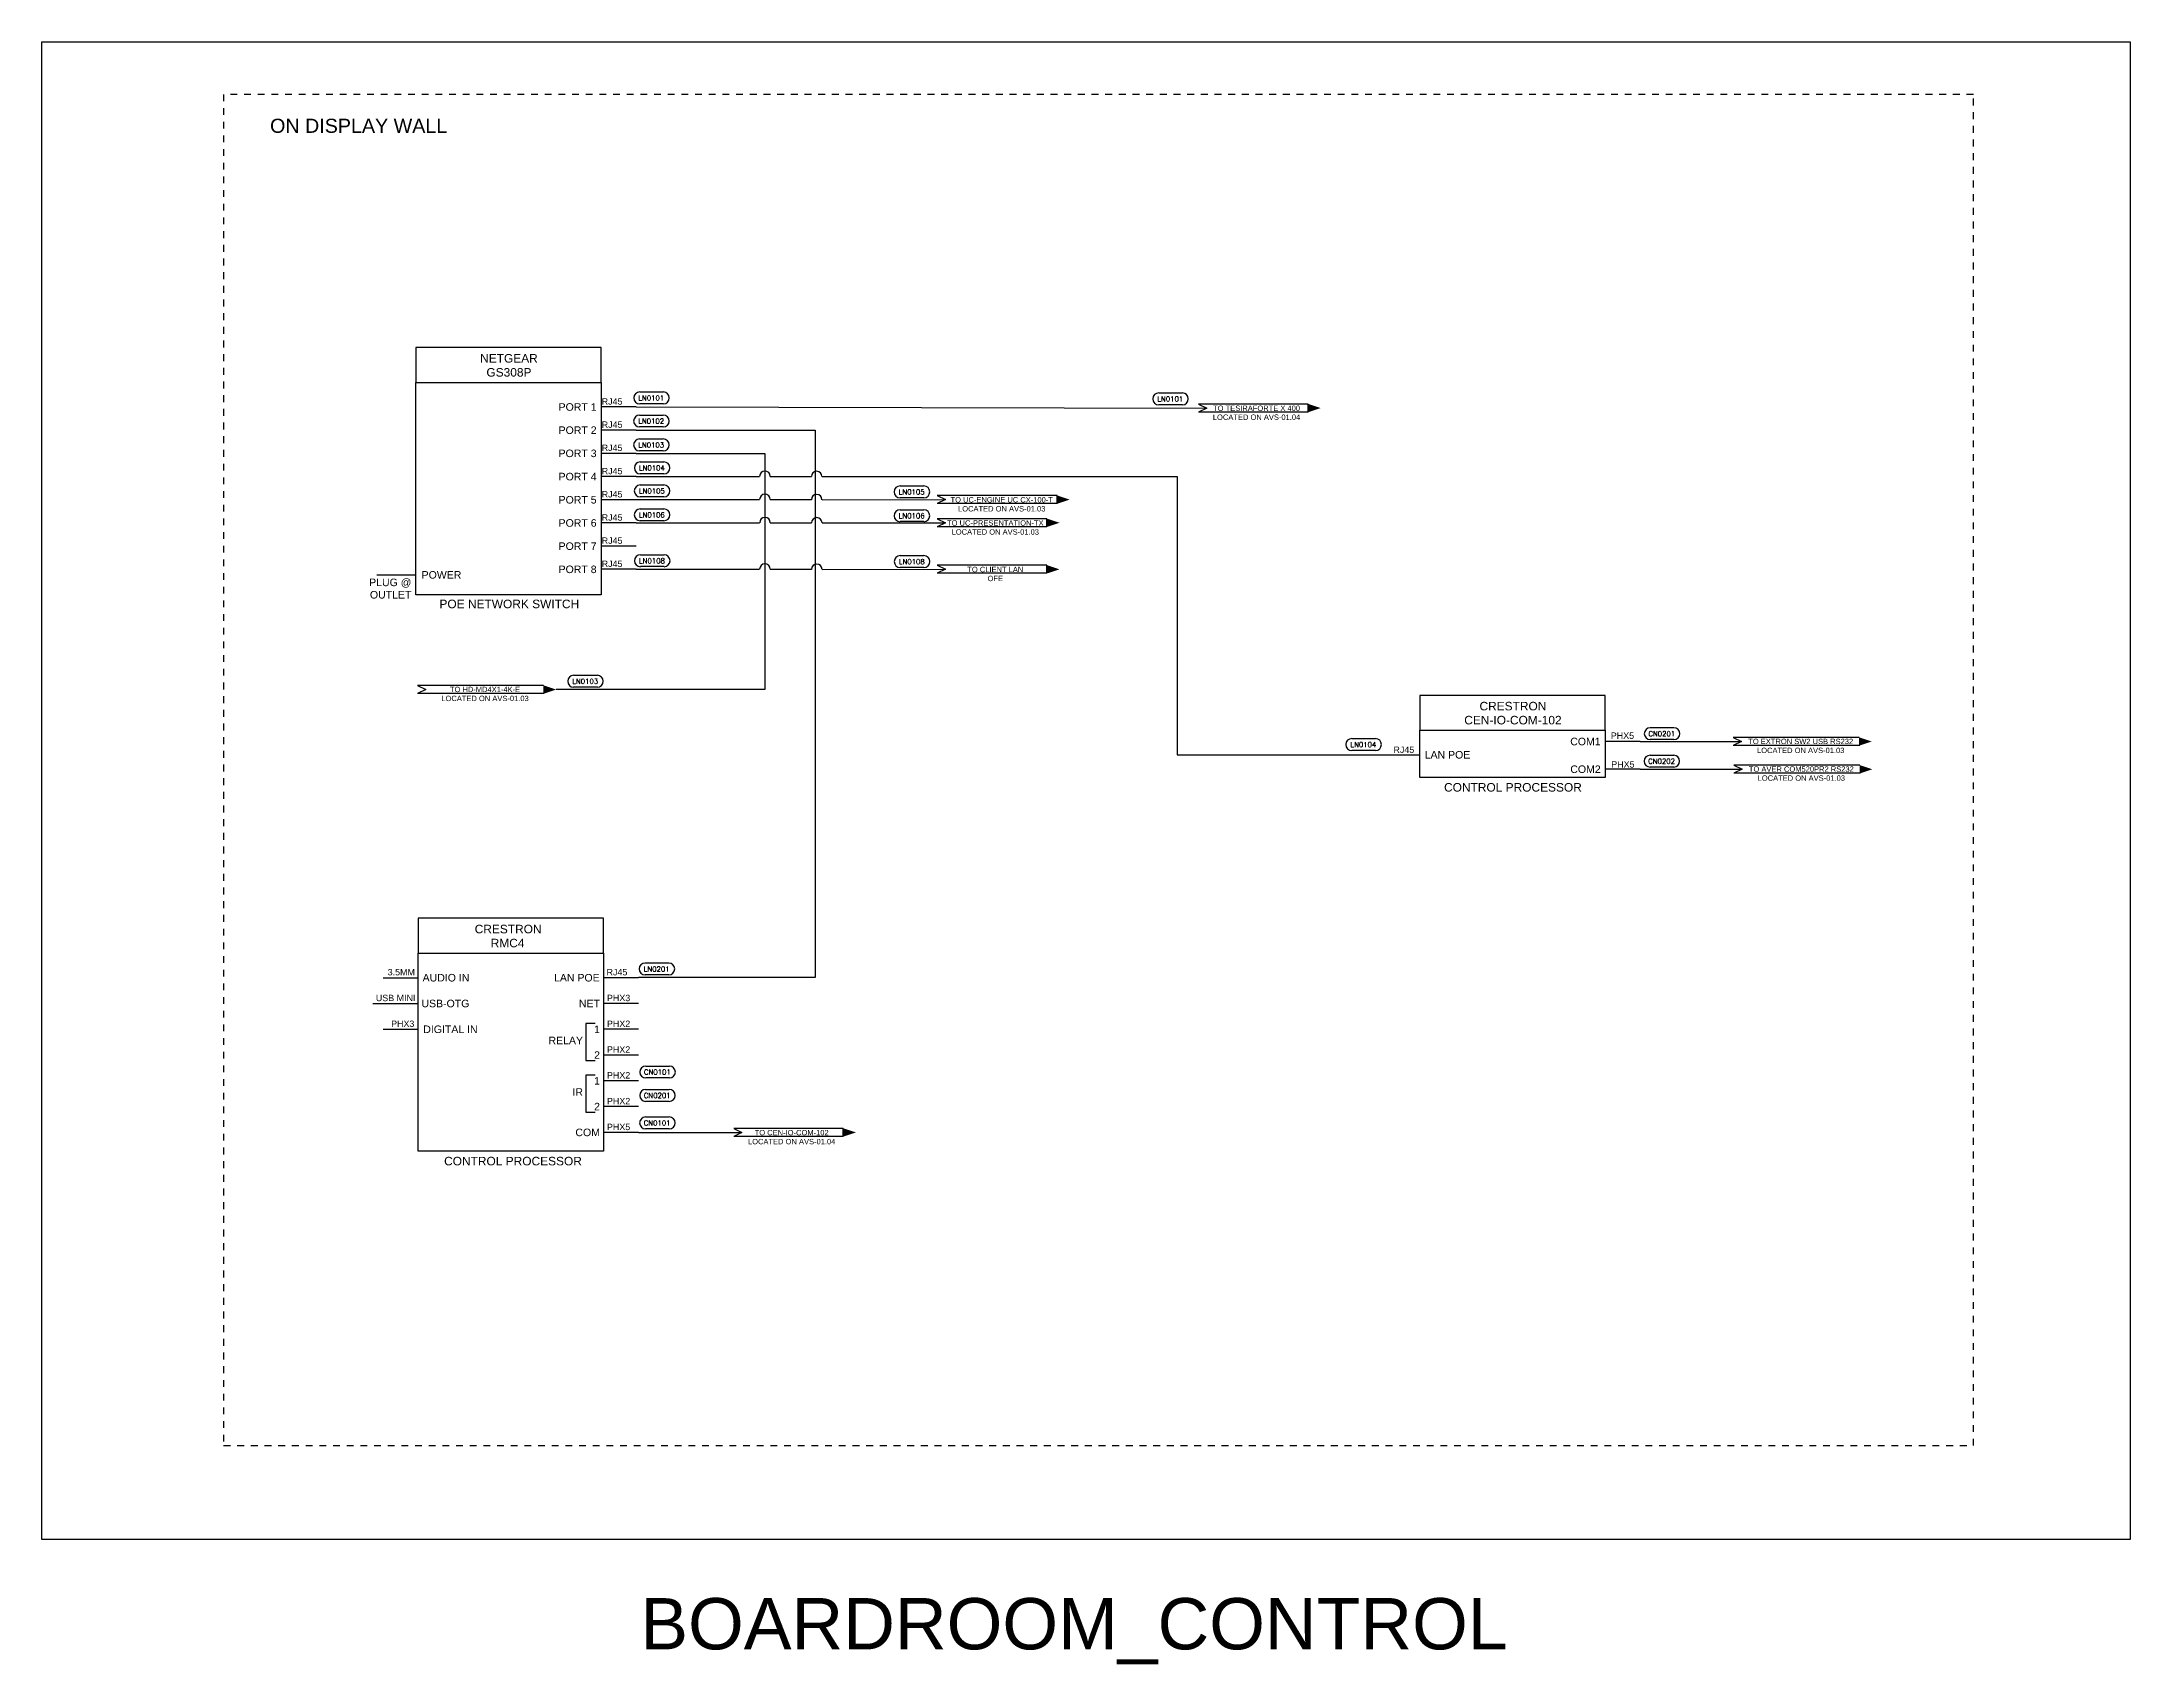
# Model space of a CAD drawing. Header units: inches. Extents: x 12 to 126, y -1 to 44.
# Drawn here: x 95.89 to 126.44, y -0.92 to 22.81 of the extents above; entities that cross this region are included whole.
import ezdxf
from ezdxf.enums import TextEntityAlignment as Align

# ---------------------------------------------------------------- set-up
doc = ezdxf.new("R2010")
doc.units = ezdxf.units.IN
doc.header["$MEASUREMENT"] = 0
doc.linetypes.add('16DASH', pattern=[0.125, 0.0625, -0.0625])
doc.linetypes.add('1DASH', pattern=[1, 0.5, -0.5])
for name, color, linetype in [('AV-1-DASH', 3, '1DASH'), ('AV-CABLE-AUDIO', 4, 'Continuous'), ('AV-CABLE-CNTRL', 2, 'Continuous'), ('AV-DEVICE', 4, 'Continuous'), ('AV-TEXT', 2, 'Continuous')]:
    doc.layers.add(name, color=color, linetype=linetype)
doc.layers.add('AV-VPRT', color=9, linetype='Continuous', plot=False)
doc.styles.add('PDF Arial', font='arial.ttf')
doc.styles.get("Standard").update_dxf_attribs({"font": 'simplex.shx'})
doc.styles.add('WL-BASE', font='arial.ttf')

# ---------------------------------------------------------------- blocks, each defined once
blk = doc.blocks.new('WIRE_LABEL')
at = {"layer": 'AV-TEXT'}
for p, q in [((-0.137, 0.141), (0.143, 0.141)), ((0.143, 0), (-0.137, 0))]:
    blk.add_line(p, q, dxfattribs=at)
for centre, start, end in [((-0.137, 0.07), 90, 270), ((0.143, 0.07), 270, 90)]:
    blk.add_arc(centre, 0.0703, start, end, dxfattribs=at)
blk.add_attdef('NUMBER', text='', height=0.06, dxfattribs=at).set_placement((0, 0.039), align=Align.CENTER)

msp = doc.modelspace()

# ---------------------------------------------------------------- linework, layer by layer
for p, q in [((103.986, 8.451), (103.847, 8.451)), ((103.847, 8.451), (103.847, 7.91)), ((103.847, 7.91), (103.986, 7.91)), ((103.986, 7.697), (103.847, 7.697)), ((103.847, 7.697), (103.847, 7.156)), ((103.847, 7.156), (103.986, 7.156))]:
    msp.add_line(p, q)
for points in [[(101.361, 17.827), (104.075, 17.827), (104.075, 18.336), (101.361, 18.336)], [(101.361, 17.827), (104.075, 17.827), (104.075, 14.719), (101.361, 14.719)], [(116.049, 12.741), (118.763, 12.741), (118.763, 13.25), (116.049, 13.25)], [(116.049, 12.741), (118.763, 12.741), (118.763, 12.05), (116.049, 12.05)], [(101.394, 9.481), (104.108, 9.481), (104.108, 9.99), (101.394, 9.99)], [(101.394, 9.481), (104.108, 9.481), (104.108, 6.585), (101.394, 6.585)]]:
    msp.add_lwpolyline(points, close=True)
at = {"layer": 'AV-1-DASH', "linetype": '16DASH'}
msp.add_lwpolyline([(98.55, 22.038), (98.55, 2.278), (124.148, 2.278), (124.148, 22.038), (98.55, 22.038)], dxfattribs=at)
at = {"layer": 'AV-CABLE-AUDIO', "color": 1}
msp.add_line((100.793, 15.012), (101.361, 15.012), dxfattribs=at)
at = {"layer": 'AV-CABLE-AUDIO'}
msp.add_line((100.885, 9.121), (101.394, 9.121), dxfattribs=at)
at = {"layer": 'AV-CABLE-CNTRL'}
for p, q in [((104.584, 17.467), (104.075, 17.467)), ((114.415, 17.51), (112.813, 17.51)), ((112.813, 17.51), (112.933, 17.452)), ((112.933, 17.452), (112.813, 17.393)), ((114.415, 17.393), (114.415, 17.51)), ((104.584, 17.128), (104.075, 17.128)), ((114.415, 17.393), (112.813, 17.393)), ((104.584, 16.789), (104.075, 16.789)), ((104.584, 16.449), (104.075, 16.449)), ((104.584, 16.11), (104.075, 16.11)), ((110.743, 16.174), (108.991, 16.171)), ((108.991, 16.171), (109.111, 16.113)), ((109.111, 16.113), (108.991, 16.054)), ((110.743, 16.054), (108.991, 16.054)), ((110.743, 16.054), (110.743, 16.171)), ((104.584, 15.771), (104.075, 15.771)), ((110.593, 15.832), (108.991, 15.832)), ((108.991, 15.832), (109.111, 15.774)), ((109.111, 15.774), (108.991, 15.715)), ((110.593, 15.715), (108.991, 15.715)), ((110.593, 15.715), (110.593, 15.832)), ((104.584, 15.432), (104.075, 15.432)), ((104.584, 15.093), (104.075, 15.093)), ((110.593, 15.152), (108.991, 15.152)), ((108.991, 15.152), (109.111, 15.094)), ((109.111, 15.094), (108.991, 15.035)), ((110.593, 15.035), (108.991, 15.035)), ((110.593, 15.035), (110.593, 15.152)), ((103.229, 13.394), (101.388, 13.394)), ((101.388, 13.394), (101.508, 13.335)), ((101.508, 13.335), (101.388, 13.276)), ((103.241, 13.277), (101.388, 13.277)), ((119.272, 12.575), (118.763, 12.575)), ((122.476, 12.634), (120.636, 12.634)), ((120.636, 12.634), (120.756, 12.575)), ((120.756, 12.575), (120.636, 12.517)), ((115.541, 12.381), (116.049, 12.381)), ((122.488, 12.517), (120.636, 12.517)), ((122.485, 12.229), (120.645, 12.229)), ((120.645, 12.228), (120.765, 12.17)), ((119.273, 12.17), (118.764, 12.17)), ((120.765, 12.17), (120.645, 12.111)), ((122.497, 12.112), (120.645, 12.111)), ((104.617, 9.121), (104.108, 9.121)), ((100.731, 8.744), (100.885, 8.744)), ((100.885, 8.744), (101.394, 8.744)), ((104.617, 8.744), (104.108, 8.744)), ((100.885, 8.367), (101.394, 8.367)), ((104.617, 8.367), (104.108, 8.367)), ((104.617, 7.99), (104.108, 7.99)), ((104.617, 7.613), (104.108, 7.613)), ((104.617, 7.236), (104.108, 7.236)), ((104.617, 6.859), (104.108, 6.859)), ((107.614, 6.918), (106.012, 6.918)), ((106.012, 6.918), (106.132, 6.859)), ((106.132, 6.859), (106.012, 6.8)), ((107.614, 6.8), (106.012, 6.8)), ((107.614, 6.801), (107.614, 6.918))]:
    msp.add_line(p, q, dxfattribs=at)
at = {"layer": 'AV-CABLE-CNTRL', "color": 1}
for p, q in [((114.415, 17.393), (114.415, 17.51)), ((110.593, 15.715), (110.593, 15.832)), ((110.593, 15.035), (110.593, 15.152)), ((107.614, 6.8), (107.614, 6.918))]:
    msp.add_line(p, q, dxfattribs=at)
at = {"layer": 'AV-CABLE-CNTRL'}
for points in [[(104.584, 17.467), (112.932, 17.451)], [(104.584, 17.128), (107.206, 17.127), (107.206, 9.123), (104.617, 9.123)], [(104.584, 16.789), (106.467, 16.789), (106.467, 13.336), (103.417, 13.336)], [(104.584, 16.45), (106.391, 16.452)], [(106.546, 16.452), (107.149, 16.452)], [(107.304, 16.45), (112.498, 16.451)], [(112.498, 16.451), (112.498, 12.381), (115.541, 12.381)], [(104.584, 16.112), (106.391, 16.114)], [(106.546, 16.114), (107.149, 16.114)], [(107.304, 16.111), (109.111, 16.113)], [(104.584, 15.773), (106.391, 15.774)], [(106.546, 15.774), (107.149, 15.774)], [(107.304, 15.772), (109.111, 15.774)], [(104.584, 15.093), (106.391, 15.094)], [(106.546, 15.094), (107.149, 15.094)], [(107.304, 15.092), (109.111, 15.094)], [(119.272, 12.575), (120.756, 12.575)], [(119.273, 12.17), (120.765, 12.17)], [(104.617, 6.859), (106.132, 6.859)]]:
    msp.add_lwpolyline(points, dxfattribs=at)
for centre in [(106.469, 16.452), (107.226, 16.449), (106.469, 16.114), (107.226, 16.111), (106.47, 15.775), (107.227, 15.772), (106.469, 15.095), (107.227, 15.092)]:
    msp.add_arc(centre, 0.0774, 0, 180, dxfattribs=at)
for points in [[(114.415, 17.513), (114.6, 17.451), (114.415, 17.39)], [(110.743, 16.174), (110.928, 16.112), (110.743, 16.051)], [(110.593, 15.835), (110.779, 15.773), (110.593, 15.712)], [(110.593, 15.155), (110.779, 15.093), (110.593, 15.032)], [(103.229, 13.396), (103.414, 13.335), (103.229, 13.273)], [(122.476, 12.637), (122.661, 12.575), (122.476, 12.513)], [(122.485, 12.231), (122.67, 12.169), (122.485, 12.108)], [(107.614, 6.92), (107.799, 6.859), (107.614, 6.797)]]:
    msp.add_solid(points, dxfattribs=at)
at = {"layer": 'AV-VPRT'}
msp.add_lwpolyline([(95.889, 22.807), (126.443, 22.807), (126.443, 0.905), (95.889, 0.905)], close=True, dxfattribs=at)

# ---------------------------------------------------------------- block references
at = {"layer": 'AV-DEVICE', "xscale": 1.238064289034934, "yscale": 1.238064289034934, "zscale": 1.238064289034934}
for p, values in [((104.806, 17.513), {'NUMBER': 'LN0101'}), ((112.399, 17.499), {'NUMBER': 'LN0101'}), ((104.805, 17.175), {'NUMBER': 'LN0102'}), ((104.805, 16.826), {'NUMBER': 'LN0103'}), ((104.815, 16.49), {'NUMBER': 'LN0104'}), ((104.814, 16.153), {'NUMBER': 'LN0105'}), ((108.616, 16.139), {'NUMBER': 'LN0105'}), ((104.814, 15.803), {'NUMBER': 'LN0106'}), ((108.616, 15.79), {'NUMBER': 'LN0106'}), ((104.816, 15.132), {'NUMBER': 'LN0108'}), ((108.617, 15.119), {'NUMBER': 'LN0108'}), ((103.84, 13.37), {'NUMBER': 'LN0103'}), ((115.224, 12.444), {'NUMBER': 'LN0104'}), ((119.59, 12.603), {'NUMBER': 'CN0201'}), ((119.587, 12.201), {'NUMBER': 'CN0202'}), ((104.885, 9.162), {'NUMBER': 'LN0201'}), ((104.895, 7.655), {'NUMBER': 'CN0101'}), ((104.893, 7.313), {'NUMBER': 'CN0201'}), ((104.892, 6.911), {'NUMBER': 'CN0101'})]:
    msp.add_blockref('WIRE_LABEL', p, dxfattribs=at).add_auto_attribs(values)

# ---------------------------------------------------------------- texts
at = {"style": 'WL-BASE'}
msp.add_text('ON DISPLAY WALL', height=0.20617, dxfattribs=at).set_placement((99.229, 21.579), align=Align.MIDDLE_LEFT)
for s, height, p in [('POE NETWORK SWITCH', 0.12484, (102.729, 14.587)), ('CONTROL PROCESSOR', 0.12484, (117.412, 11.905)), ('CONTROL PROCESSOR', 0.12484, (102.783, 6.439)), ('BOARDROOM_CONTROL', 0.75, (110.99, -0.326))]:
    msp.add_text(s, height=height, dxfattribs=at).set_placement(p, align=Align.MIDDLE_CENTER)
for s, p in [('RELAY', (103.807, 8.203)), ('IR', (103.807, 7.449))]:
    msp.add_text(s, height=0.1102, dxfattribs=at).set_placement(p, align=Align.MIDDLE_RIGHT)
at = {"attachment_point": 2, "style": 'WL-BASE'}
for s, insert, char_height in [('NETGEAR', (102.724, 18.241), 0.1248), ('GS308P', (102.724, 18.036), 0.1248), ('CRESTRON', (117.412, 13.155), 0.1248), ('CEN-IO-COM-102 ', (117.412, 12.95), 0.12484), ('CRESTRON', (102.712, 9.895), 0.1248), ('RMC4', (102.704, 9.69), 0.1248)]:
    msp.add_mtext_dynamic_manual_height_columns(s, width=3.76006, gutter_width=1.238, heights=[0], dxfattribs=dict(at, insert=insert, char_height=char_height))
at = {"layer": 'AV-CABLE-AUDIO', "color": 1, "style": 'WL-BASE'}
for s, p in [('POWER', (102.028, 15.012)), ('PLUG @', (101.297, 14.902)), ('OUTLET', (101.297, 14.721))]:
    msp.add_text(s, height=0.1102, dxfattribs=at).set_placement(p, align=Align.MIDDLE_RIGHT)
at = {"layer": 'AV-CABLE-AUDIO', "style": 'WL-BASE'}
msp.add_text('3.5MM', height=0.0933, dxfattribs=at).set_placement((100.95, 9.155))
msp.add_text('AUDIO IN', height=0.1102, dxfattribs=at).set_placement((102.145, 9.121), align=Align.MIDDLE_RIGHT)
at = {"layer": 'AV-CABLE-CNTRL', "style": 'WL-BASE'}
for s, height, p in [('PORT 1', 0.1102, (104.006, 17.467)), ('PORT 2', 0.1102, (104.006, 17.128)), ('PORT 3', 0.1102, (104.006, 16.789)), ('PORT 4', 0.1102, (104.006, 16.449)), ('PORT 5', 0.1102, (104.006, 16.11)), ('PORT 6', 0.1102, (104.006, 15.771)), ('PORT 7', 0.1102, (104.006, 15.432)), ('PORT 8', 0.1102, (104.006, 15.093)), ('COM1', 0.1102, (118.695, 12.575)), ('COM2', 0.1102, (118.696, 12.17)), ('LAN POE', 0.1102, (104.051, 9.121)), ('USB-OTG', 0.1102, (102.145, 8.744)), ('NET', 0.1102, (104.055, 8.744)), ('DIGITAL IN', 0.1102, (102.266, 8.367)), ('1', 0.11, (104.055, 8.367)), (' 2', 0.1102, (104.055, 7.99)), ('1', 0.11, (104.055, 7.613)), ('2', 0.11, (104.055, 7.236)), ('COM', 0.1102, (104.055, 6.859))]:
    msp.add_text(s, height=height, dxfattribs=at).set_placement(p, align=Align.MIDDLE_RIGHT)
for s, p in [('RJ45', (104.081, 17.501)), ('RJ45', (104.081, 17.162)), ('RJ45', (104.081, 16.823)), ('RJ45', (104.081, 16.483)), ('RJ45', (104.081, 16.144)), ('RJ45', (104.081, 15.805)), ('RJ45', (104.081, 15.466)), ('RJ45', (104.081, 15.127)), ('PHX5', (118.844, 12.614)), ('RJ45', (115.664, 12.408)), ('PHX5', (118.85, 12.194)), ('RJ45', (104.152, 9.155)), ('USB MINI', (100.777, 8.778)), ('PHX3', (104.158, 8.778)), ('PHX3', (101, 8.401)), ('PHX2', (104.158, 8.401)), ('PHX2', (104.158, 8.024)), ('PHX2', (104.158, 7.647)), ('PHX2', (104.158, 7.27)), ('PHX5', (104.158, 6.892))]:
    msp.add_text(s, height=0.0933, dxfattribs=at).set_placement(p)
msp.add_text('LAN POE', height=0.1102, dxfattribs=at).set_placement((116.121, 12.381), align=Align.MIDDLE_LEFT)
at = {"layer": 'AV-CABLE-CNTRL', "char_height": 0.07878, "style": 'PDF Arial'}
for s, insert, width, attachment_point in [('\\pxqc;TO TESIRAFORTE X 400\\PLOCATED ON AVS-01.04', (112.452, 17.277), 2.41828, 7), ('\\pxqc;TO UC-ENGINE UC CX-100-T\\PLOCATED ON AVS-01.03', (108.724, 15.938), 2.41828, 7), ('\\pxqc;TO UC-PRESENTATION-TX\\PLOCATED ON AVS-01.03', (108.63, 15.599), 2.41828, 7), ('\\pxqc;TO CLIENT LAN\\POFE', (108.63, 14.919), 2.41828, 7), ('\\pxqc;TO HD-MD4X1-4K-E\\PLOCATED ON AVS-01.03', (102.374, 13.376), 1.7086, 2), ('\\pxqc;TO EXTRON SW2 USB RS232\\PLOCATED ON AVS-01.03', (121.622, 12.616), 1.7086, 2), ('\\pxqc;TO AVER COM520PR2 RS232\\PLOCATED ON AVS-01.03', (121.631, 12.211), 1.7086, 2), ('\\pxqc;TO CEN-IO-COM-102\\PLOCATED ON AVS-01.04', (105.651, 6.684), 2.41828, 7)]:
    msp.add_mtext(s, dxfattribs=dict(at, insert=insert, width=width, attachment_point=attachment_point))

doc.saveas('drawing.dxf')
